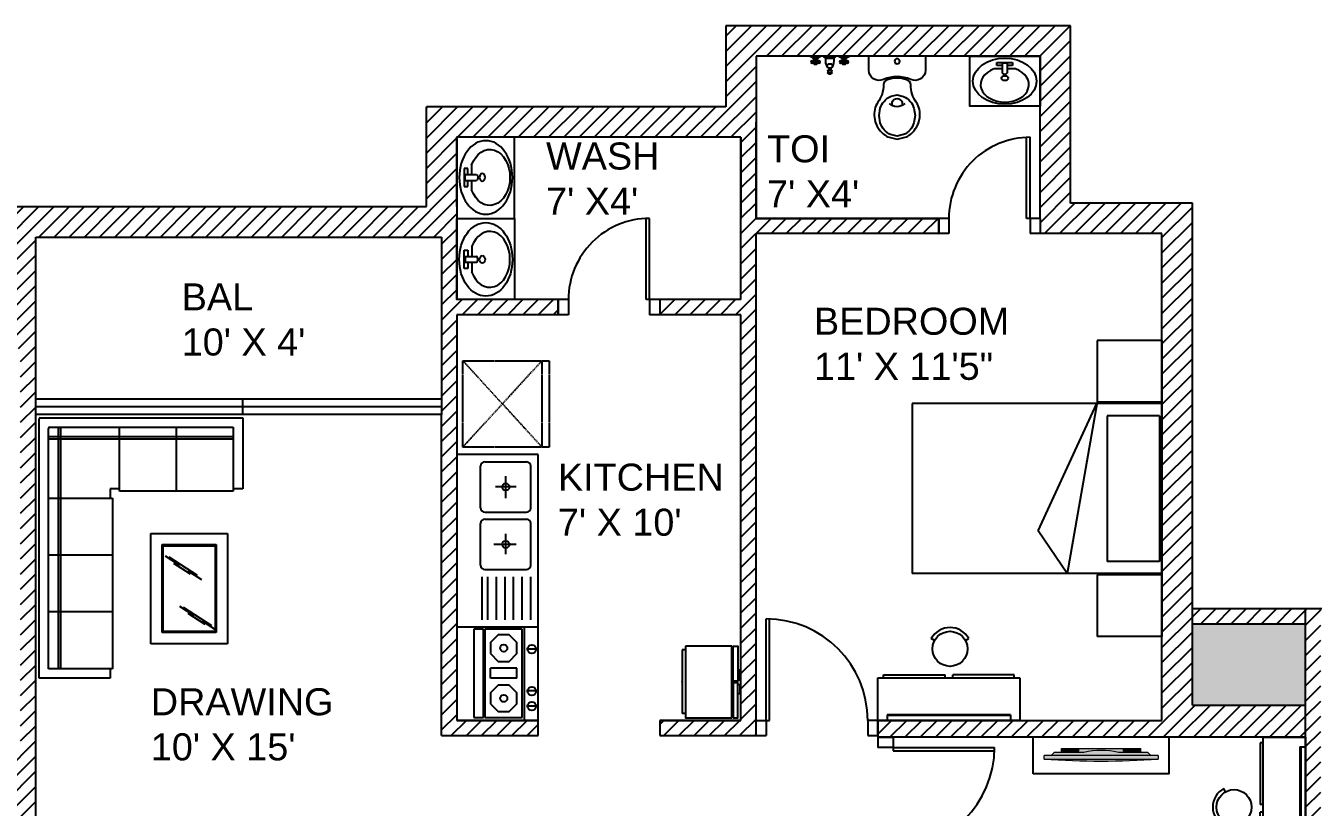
# Model space of a CAD drawing. Header units: inches. Extents: x -13968999 to -13960898, y 3615467 to 3617661.
# Drawn here: x -13963215 to -13962834.3, y 3616568.5 to 3616799.7 of the extents above; entities that cross this region are included whole.
import ezdxf

# ---------------------------------------------------------------- set-up
doc = ezdxf.new("R2010")
doc.units = ezdxf.units.IN
doc.linetypes.add('HIDDEN', pattern=[0.375, 0.25, -0.125])
for name, color, linetype in [('DOOR', 141, 'Continuous'), ('EQUIP', 5, 'Continuous'), ('furniture', 90, 'Continuous'), ('KITCHEN', 4, 'Continuous'), ('STAIRS', 10, 'Continuous'), ('T.V.', 44, 'Continuous'), ('TEXT', 10, 'Continuous'), ('TOILET', 11, 'Continuous'), ('WALL', 141, 'Continuous'), ('WASH BASIN', 246, 'Continuous')]:
    doc.layers.add(name, color=color, linetype=linetype)
doc.layers.add('moveis', color=254, linetype='Continuous', lineweight=5)
doc.layers.add('parede', color=7, linetype='Continuous', lineweight=30)
doc.styles.get("Standard").update_dxf_attribs({"font": 'arial.ttf'})
pattern_1 = [(45, (-1074.5756, 0), (-2.2450640303, 2.2450640303), [])]

# ---------------------------------------------------------------- blocks, each defined once
blk = doc.blocks.new('*U18')
for p, q in [((-11.53, -11.24), (-11.53, 18.76)), ((-10.53, -11.24), (-10.53, 18.74)), ((-14.53, -15.74), (-14.53, -11.24)), ((-14.53, -11.24), (-11.53, -11.24)), ((-11.53, -11.24), (-11.53, -15.74)), ((-11.53, -11.24), (-10.53, -11.24)), ((21.47, -11.24), (18.47, -11.24)), ((18.47, -11.24), (18.47, -15.74)), ((21.47, -15.74), (21.47, -11.24)), ((-14.53, -15.74), (-11.53, -15.74)), ((18.47, -15.74), (21.47, -15.74))]:
    blk.add_line(p, q)
blk.add_arc((-11.53, -11.24), 30, 0, 90)
blk = doc.blocks.new('*U27')
for p, q in [((23, -24), (23, -0.02)), ((24, -24), (24, 0)), ((0, -24), (-3, -24)), ((-3, -24), (-3, -28.5)), ((0, -24), (0, -28.5)), ((24, -24), (23, -24)), ((27, -24), (24, -24)), ((24, -24), (24, -28.5)), ((27, -24), (27, -28.5)), ((0, -28.5), (-3, -28.5)), ((27, -28.5), (24, -28.5))]:
    blk.add_line(p, q)
blk.add_arc((24, -24), 24, 90, 180.0007)
blk = doc.blocks.new('MAT-P08')
for p, q in [((-0.075, 1.211), (-0.075, 0.686)), ((-0.075, 1.211), (2.325, 1.211)), ((0.425, 1.211), (0.425, 0.686)), ((0.435, 1.211), (0.435, -0.814)), ((0.535, 1.191), (0.535, 0.766)), ((0.535, 1.191), (1.715, 1.191)), ((1.715, 1.191), (1.715, 0.766)), ((1.815, 1.211), (1.815, -0.814)), ((1.825, 1.211), (1.825, 0.686)), ((2.325, 1.211), (2.325, 0.686)), ((0.535, 0.766), (1.715, 0.766)), ((-0.075, 0.686), (0.425, 0.686)), ((0.425, 0.686), (1.815, 0.443)), ((1.468, 0.207), (0.435, 0.684)), ((1.825, 0.686), (2.325, 0.686)), ((1.815, 0.443), (1.468, 0.207)), ((0.435, -0.814), (1.815, -0.814))]:
    blk.add_line(p, q)
blk = doc.blocks.new('bero-2')
at = {"layer": 'furniture', "color": 0, "linetype": 'ByBlock'}
for p, q in [((-0.151, 0.845), (-0.186, 0.864)), ((0.175, 0.845), (0.21, 0.864)), ((-0.75, 0.45), (0.75, 0.45)), ((-0.75, 0), (-0.75, 0.45)), ((-0.69, 0.45), (-0.69, 0.48)), ((-0.69, 0.48), (-0.04, 0.48)), ((-0.04, 0.45), (-0.04, 0.48)), ((0.69, 0.48), (0.04, 0.48)), ((0.04, 0.45), (0.04, 0.48)), ((0.69, 0.45), (0.69, 0.48)), ((0.75, 0.45), (0.75, 0)), ((0.75, 0), (-0.75, 0)), ((-0.65, 0.06), (-0.65, 0)), ((0.65, 0.06), (-0.65, 0.06)), ((0.65, 0.05), (-0.65, 0.05)), ((0.65, 0.06), (0.65, 0))]:
    blk.add_line(p, q, dxfattribs=at)
blk.add_circle((0.012, 0.756), 0.185, dxfattribs=at)
blk.add_arc((0.012, 0.756), 0.225, 28.6941, 151.3059, dxfattribs=at)
blk = doc.blocks.new('SOFA 1')
at = {"layer": 'furniture'}
for p, q in [((-13963169.4, 3616343.5), (-13963169.4, 3616658)), ((-13963168, 3616659.4), (-13962922.5, 3616659.4)), ((-13962922.5, 3616659.4), (-13962922.5, 3616573.2)), ((-13963157.9, 3616355), (-13963157.9, 3616646.5)), ((-13963156.5, 3616647.9), (-13962934, 3616647.9)), ((-13963071.8, 3616570.4), (-13963071.8, 3616647.9)), ((-13963002.9, 3616570.4), (-13963002.9, 3616647.9)), ((-13962934, 3616647.9), (-13962934, 3616570.4)), ((-13963157.9, 3616561.8), (-13963080.4, 3616561.8)), ((-13963083.3, 3616573.2), (-13963083.3, 3616561.8)), ((-13963071.8, 3616573.2), (-13963083.3, 3616573.2)), ((-13963080.4, 3616561.8), (-13963080.4, 3616355)), ((-13962934, 3616570.4), (-13963071.8, 3616570.4)), ((-13962922.5, 3616573.2), (-13962934, 3616573.2)), ((-13963033.8, 3616385.3), (-13963033.8, 3616519.2)), ((-13963033.8, 3616519.2), (-13962940.8, 3616519.2)), ((-13962940.8, 3616519.2), (-13962940.8, 3616385.3)), ((-13963020.1, 3616399), (-13963020.1, 3616505.5)), ((-13963020.1, 3616505.5), (-13962954.5, 3616505.5)), ((-13963018.8, 3616400.3), (-13963018.8, 3616504.1)), ((-13963018.8, 3616504.1), (-13962955.9, 3616504.1)), ((-13962955.9, 3616504.1), (-13962955.9, 3616400.3)), ((-13962954.5, 3616505.5), (-13962954.5, 3616399)), ((-13963080.4, 3616492.8), (-13963157.9, 3616492.8)), ((-13962998.7, 3616480.1), (-13963016.3, 3616491.5)), ((-13962977.4, 3616468), (-13963011.8, 3616490.3)), ((-13962985.7, 3616469.6), (-13963006, 3616482.8)), ((-13962972.1, 3616462.8), (-13962988.6, 3616473.5)), ((-13963080.4, 3616423.9), (-13963157.9, 3616423.9)), ((-13962981.2, 3616419.1), (-13962998.8, 3616430.5)), ((-13962959.9, 3616407), (-13962994.2, 3616429.3)), ((-13962968.2, 3616408.6), (-13962988.5, 3616421.8)), ((-13962954.6, 3616401.8), (-13962971.1, 3616412.5)), ((-13962954.5, 3616399), (-13963020.1, 3616399)), ((-13962955.9, 3616400.3), (-13963018.8, 3616400.3)), ((-13962940.8, 3616385.3), (-13963033.8, 3616385.3)), ((-13963083.3, 3616343.5), (-13963169.4, 3616343.5)), ((-13963080.4, 3616355), (-13963157.9, 3616355)), ((-13963083.3, 3616355), (-13963083.3, 3616343.5))]:
    blk.add_line(p, q, dxfattribs=at)
at = {"layer": 'furniture', "color": 8}
for p, q in [((-13963146.4, 3616647.9), (-13963146.4, 3616355)), ((-13963143.6, 3616647.9), (-13963143.6, 3616355)), ((-13962934, 3616636.4), (-13963157.9, 3616636.4)), ((-13962934, 3616633.5), (-13963157.9, 3616633.5))]:
    blk.add_line(p, q, dxfattribs=at)
at = {"layer": 'furniture'}
for centre in [(-13963168, 3616658), (-13963156.5, 3616646.5)]:
    blk.add_arc(centre, 1.37, 90, 180, dxfattribs=at)
blk = doc.blocks.new('A1138DA')
at = {"color": 0}
for p, q in [((0.091, -0.123), (0.091, 0.123)), ((0.091, 0.123), (0.161, 0.123)), ((0.109, 0.04), (0.327, 0.04)), ((0.161, 0.123), (0.161, 0.04)), ((0.161, -0.123), (0.091, -0.123)), ((0.109, -0.04), (0.327, -0.04)), ((0.161, -0.04), (0.161, -0.123))]:
    blk.add_line(p, q, dxfattribs=at)
for points in [[(0.109, 0.04), (0.109, -0.04)], [(0.234, 0.169), (0.234, 0.04)], [(0.234, -0.04), (0.234, -0.169)]]:
    blk.add_lwpolyline(points, dxfattribs=at)
for centre, radius in [((0.5, 0), 0.5), ((0.434, 0), 0.0517)]:
    blk.add_circle(centre, radius, dxfattribs=at)
for centre, radius, start, end in [((0.574, 0), 0.38, 206.4484, 153.5516), ((0.302, 0), 0.047, 301.674, 58.326)]:
    blk.add_arc(centre, radius, start, end, dxfattribs=at)
blk = doc.blocks.new('BASIN')
at = {"layer": 'WASH BASIN'}
for points in [[(0, 0), (60.9, 0), (60.9, 85.6), (0, 85.6)], [(0, 0), (60.9, 0), (60.9, -85.6), (0, -85.6)]]:
    blk.add_lwpolyline(points, close=True, dxfattribs=at)
at = {"layer": 'WASH BASIN', "xscale": -56.10109982360841, "yscale": 77.57189111412524, "zscale": 20.77818511985496, "rotation": 180}
blk.add_blockref('A1138DA', (2.5, 43.2), dxfattribs=at)
at = {"layer": 'WASH BASIN', "xscale": 56.10109982360841, "yscale": 77.57189111412524, "zscale": 20.77818511985496}
blk.add_blockref('A1138DA', (2.5, -43.2), dxfattribs=at)
blk = doc.blocks.new('A$C5C1D47C0')
at = {"layer": 'EQUIP'}
blk.add_lwpolyline([(0, 0), (0.418, 0), (0.418, 0.587), (0, 0.587)], close=True, dxfattribs=at)
at = {"layer": 'EQUIP', "xscale": -0.38475, "yscale": 0.5320000000000001, "zscale": 0.1425, "rotation": 180}
blk.add_blockref('A1138DA', (0.017, 0.296), dxfattribs=at)
blk = doc.blocks.new('WC')
blk.add_line((0.55, 0), (0, 0))
for points in [[(0.354, 0.791, -0.118657), (0.44, 0.727, -0.10025), (0.488, 0.639), (0.495, 0.597, -0.195655), (0.462, 0.45, 0.151462), (0.408, 0.28, -0.356032), (0.368, 0.231, -0.170254), (0.182, 0.231, -0.356032), (0.142, 0.28, 0.151462), (0.088, 0.45, -0.195655), (0.055, 0.597), (0.062, 0.639, -0.10025), (0.11, 0.727, -0.118657), (0.196, 0.791), (0.275, 0.81)], [(0.099, 0.579), (0.111, 0.508, 0.096427), (0.148, 0.441, 0.113835), (0.216, 0.389), (0.276, 0.378), (0.338, 0.392, 0.1129), (0.402, 0.441, 0.096427), (0.439, 0.508), (0.451, 0.579), (0.439, 0.649, 0.096427), (0.402, 0.717, 0.1129), (0.338, 0.765), (0.275, 0.78), (0.212, 0.765, 0.1129), (0.148, 0.717, 0.096427), (0.111, 0.649)]]:
    blk.add_lwpolyline(points, format="xyb", close=True)
blk.add_lwpolyline([(0.55, 0), (0.55, 0.137, 0.542623), (0.409, 0.228, -0.212019), (0.141, 0.228, 0.542623), (0, 0.137), (0, 0)], format="xyb")
blk.add_circle((0.275, 0.05), 0.025)
for centre, radius, start, end in [((0.275, 0.389), 0.105, 44.1885, 135.8115), ((0.275, 0.462), 0.05, 154.6187, 25.3813)]:
    blk.add_arc(centre, radius, start, end)
blk = doc.blocks.new('BATHROOM OBJ')
at = {"layer": 'TOILET'}
for p, q in [((-20.49, -10.91), (-19.33, -10.91)), ((-24.56, -13.96), (-24.85, -13.96)), ((-24.56, -14.25), (-24.85, -14.25)), ((-23.57, -14.98), (-24.68, -14.98)), ((-23.69, -13.96), (-23.4, -13.96)), ((-23.69, -14.25), (-23.4, -14.25)), ((-19.33, -11.49), (-20.49, -11.49)), ((-20.49, -12.36), (-19.33, -12.36)), ((-19.33, -13.52), (-20.49, -13.52)), ((-20.2, -12.36), (-20.2, -11.78)), ((-19.62, -11.78), (-19.62, -12.36)), ((-16.13, -13.96), (-16.43, -13.96)), ((-16.13, -14.25), (-16.43, -14.25)), ((-15.14, -14.98), (-16.25, -14.98)), ((-15.26, -13.96), (-14.97, -13.96)), ((-15.26, -14.25), (-14.97, -14.25)), ((-25.73, -15.85), (-22.53, -15.85)), ((-25.15, -15.56), (-23.1, -15.56)), ((-21.66, -15.85), (-18.17, -15.85)), ((-21.08, -15.27), (-18.75, -15.27)), ((-17.3, -15.85), (-14.1, -15.85)), ((-16.73, -15.56), (-14.67, -15.56))]:
    blk.add_line(p, q, dxfattribs=at)
for points in [[(-20.49, -11.49), (-20.49, -10.91)], [(-20.2, -10.62), (-19.62, -10.62)], [(-19.33, -10.91), (-19.33, -11.49)], [(-19.62, -11.78), (-20.2, -11.78)]]:
    blk.add_lwpolyline(points, dxfattribs=at)
for points in [[(-24.56, -14.69), (-24.56, -13.52), (-23.69, -13.52), (-23.69, -14.69)], [(-16.13, -14.69), (-16.13, -13.52), (-15.26, -13.52), (-15.26, -14.69)]]:
    blk.add_lwpolyline(points, close=True, dxfattribs=at)
for centre in [(-25.14, -14.11), (-24.13, -14.11), (-23.11, -14.11), (-16.72, -14.11), (-15.7, -14.11), (-14.68, -14.11)]:
    blk.add_circle(centre, 0.325, dxfattribs=at)
for centre, radius, start, end in [((-20.21, -10.9), 0.282, 88.2224, 181.7776), ((-19.61, -10.9), 0.282, 358.2224, 91.7776), ((-26.16, -14.25), 1.66, 285.2551, 344.7449), ((-22.09, -14.25), 1.66, 195.2551, 254.7449), ((-16.43, -14.69), 4.69, 150.2551, 187.125), ((-19.17, -12.94), 1.45, 156.3417, 203.6583), ((-20.21, -11.5), 0.282, 178.2224, 271.7776), ((-19.61, -11.5), 0.282, 268.2224, 1.7776), ((-23.4, -14.69), 4.69, 352.875, 29.7449), ((-20.66, -12.94), 1.45, 336.3417, 23.6584), ((-17.73, -14.25), 1.66, 285.2551, 344.7449), ((-13.66, -14.25), 1.66, 195.2551, 254.7449), ((-20.84, -16.09), 0.852, 106.1502, 163.8498), ((-18.99, -16.09), 0.852, 16.1502, 73.8498)]:
    blk.add_arc(centre, radius, start, end, dxfattribs=at)
at = {"layer": 'TOILET', "xscale": 30.34117043062729, "yscale": 30.34117043062729, "zscale": 30.34117043062729}
blk.add_blockref('WC', (-8.34, -15.85), dxfattribs=at)
at = {"layer": 'TOILET', "xscale": 35.37916646338279, "yscale": 35.37916646338279, "zscale": 35.37916646338279, "rotation": 90}
blk.add_blockref('A$C5C1D47C0', (42.31, -15.85), dxfattribs=at)
blk = doc.blocks.new('KITCHEN')
at = {"layer": 'KITCHEN'}
for p, q in [((-55.97, -26.57), (-55.97, 36.25)), ((16.3, -26.57), (16.3, 36.25)), ((149.72, -26.57), (149.72, 36.25)), ((14.76, 23.18), (-53.62, 23.18)), ((-53.62, 23.18), (-53.62, 15.58)), ((14.76, 15.58), (14.76, 23.18)), ((-53.62, 15.58), (14.76, 15.58)), ((14.76, 14.56), (-53.62, 14.56)), ((-53.62, 14.56), (-53.62, -14.21)), ((-23.35, 10.27), (-15.57, 10.27)), ((-23.35, -10.27), (-23.35, 10.27)), ((-15.57, -10.27), (-15.57, 10.27)), ((14.76, -14.21), (14.76, 14.56)), ((21.86, 16.79), (55.21, 16.79)), ((21.86, 12.35), (55.21, 12.35)), ((60.77, 14.57), (60.77, -17.67)), ((64.11, 17.91), (96.35, 17.91)), ((99.69, 14.57), (99.69, -17.67)), ((105.25, 14.57), (105.25, -17.67)), ((108.58, 17.91), (140.83, 17.91)), ((144.16, 14.57), (144.16, -17.67)), ((21.86, 5.68), (55.21, 5.68)), ((80.23, -9.69), (80.23, 7.77)), ((124.7, -9.69), (124.7, 6.47)), ((21.86, -1), (55.21, -1)), ((21.86, -7.67), (55.21, -7.67)), ((72.73, -1.55), (88.48, -1.55)), ((115.99, -1.55), (133.04, -1.55)), ((-55.97, -16.19), (16.3, -16.19)), ((-53.62, -14.21), (14.76, -14.21)), ((-45, -26.15), (-45, -17.54)), ((-33.2, -26.15), (-33.2, -17.54)), ((-23.35, -10.27), (-15.57, -10.27)), ((-0.77, -26.15), (-0.77, -17.54)), ((21.86, -14.34), (55.21, -14.34)), ((-55.97, -26.57), (149.72, -26.57)), ((21.86, -21.01), (55.21, -21.01)), ((64.11, -21.01), (96.35, -21.01)), ((108.58, -21.01), (140.83, -21.01))]:
    blk.add_line(p, q, dxfattribs=at)
at = {"layer": 'KITCHEN', "linetype": 'HIDDEN'}
for p, q in [((155.62, 31.59), (222.33, 31.59)), ((222.33, 31.59), (155.62, -29.56)), ((155.62, 31.59), (222.33, -29.56)), ((155.62, -35.12), (155.62, 31.59)), ((222.33, 31.59), (222.33, -35.12)), ((222.33, -29.56), (155.62, -29.56)), ((222.33, -35.12), (155.62, -35.12))]:
    blk.add_line(p, q, dxfattribs=at)
at = {"layer": 'KITCHEN'}
for points in [[(-43.17, 10.27), (-49.19, 4.25), (-49.19, -4.25), (-43.17, -10.27), (-34.66, -10.27), (-28.64, -4.25), (-28.64, 4.25), (-34.66, 10.27)], [(-4.25, 10.27), (-10.27, 4.25), (-10.27, -4.25), (-4.25, -10.27), (4.25, -10.27), (10.27, -4.25), (10.27, 4.25), (4.25, 10.27)]]:
    blk.add_lwpolyline(points, close=True, dxfattribs=at)
for centre, radius in [((-38.91, 0), 2.78), ((0, 0), 2.78), ((80.23, -1.55), 2.78), ((124.7, -1.55), 2.78), ((-44.93, -21.81), 3.34), ((-33.36, -21.81), 3.34), ((-0.77, -21.81), 3.34)]:
    blk.add_circle(centre, radius, dxfattribs=at)
for centre, start, end in [((64.11, 14.57), 90, 180), ((96.35, 14.57), 0, 90), ((108.58, 14.57), 90, 180), ((140.83, 14.57), 0, 90), ((64.11, -17.67), 180, 270), ((96.35, -17.67), 270, 0), ((108.58, -17.67), 180, 270), ((140.83, -17.67), 270, 0)]:
    blk.add_arc(centre, 3.34, start, end, dxfattribs=at)
blk = doc.blocks.new('FRIDGE')
at = {"layer": 'KITCHEN'}
for p, q in [((-41.3, 63.5), (40.3, 63.5)), ((-41.3, 59.5), (-41.3, 63.5)), ((40.3, 59.5), (40.3, 63.5)), ((-15.1, -10.2), (-15.1, -7.8)), ((-3.1, -10.2), (-15.1, -10.2)), ((-3.1, -7.8), (-3.1, -10.2)), ((3.1, -7.8), (3.1, -10.2)), ((3.1, -10.2), (15.1, -10.2)), ((15.1, -10.2), (15.1, -7.8))]:
    blk.add_line(p, q, dxfattribs=at)
for points in [[(-45.9, 59.5), (45.9, 59.5), (45.9, 0), (-45.9, 0)], [(-45.9, -1.7), (-45.9, -7.8), (-1, -7.8), (-1, -1.7)], [(45.9, -1.7), (45.9, -7.8), (1, -7.8), (1, -1.7)]]:
    blk.add_lwpolyline(points, close=True, dxfattribs=at)
blk.add_point((-0.5, 63.5), dxfattribs=at)
blk = doc.blocks.new('PLASMA 2')
at = {"layer": 'moveis', "lineweight": 5, "ltscale": 0.08}
h = blk.add_hatch(dxfattribs=at)
h.set_pattern_fill('_USER,_O', color=0, scale=0.008, double=1, pattern_type=0)
h.set_pattern_definition([(360, (-4.134502, -6.848382), (2e-18, 0.008), []), (90, (-4.134502, -6.848382), (-0.008, 2e-18), [])])
h.paths.add_polyline_path([(-0.21, -0.097), (-0.362, -0.097), (-0.362, -0.111), (-0.21, -0.111)])
h = blk.add_hatch(dxfattribs=at)
h.set_pattern_fill('_USER,_O', color=0, scale=0.008, double=1, pattern_type=0)
h.set_pattern_definition([(180, (4.134502, -6.848382), (2e-18, 0.008), []), (90, (4.134502, -6.848382), (0.008, -1e-18), [])])
h.paths.add_polyline_path([(0.21, -0.097), (0.362, -0.097), (0.362, -0.111), (0.21, -0.111)])
at = {"layer": 'parede', "ltscale": 0.08}
h = blk.add_hatch(color=252, dxfattribs=at)
h.dxf.hatch_style = 1
h.set_gradient(color1=(131, 136, 145), one_color=1, tint=1, name='CURVED')
h.paths.add_polyline_path([(-0.535, -0.022), (0.535, -0.022, 0.040195)])
h = blk.add_hatch(color=252, dxfattribs=at)
h.dxf.hatch_style = 1
h.set_gradient(color1=(131, 136, 145), color2=(0, 0, 0), one_color=1, name='CURVED')
h.paths.add_polyline_path([(0.535, -0.022), (-0.535, -0.022), (-0.535, -0.055), (0.535, -0.055)])
h = blk.add_hatch(color=252, dxfattribs=at)
h.dxf.hatch_style = 1
h.set_gradient(color1=(131, 136, 145), one_color=1, tint=1, name='CYLINDER')
h.paths.add_polyline_path([(0.467, -0.055), (-0.467, -0.055), (-0.436, -0.088), (-0.164, -0.088, 0.114423), (0.164, -0.088), (0.436, -0.088)])
h = blk.add_hatch(color=252, dxfattribs=at)
h.dxf.hatch_style = 1
h.set_gradient(color1=(131, 136, 145), color2=(0, 0, 0), one_color=1, name='CURVED')
h.paths.add_polyline_path([(0.372, -0.088), (0.164, -0.088, -0.114423), (-0.164, -0.088), (-0.372, -0.088), (-0.372, -0.12), (0.372, -0.12)])
h.paths.add_polyline_path([(-0.21, -0.111), (-0.362, -0.111), (-0.362, -0.097), (-0.21, -0.097)], flags=16)
h.paths.add_polyline_path([(0.21, -0.111), (0.21, -0.097), (0.362, -0.097), (0.362, -0.111)], flags=16)
at = {"layer": 'moveis', "color": 0, "lineweight": 9, "ltscale": 0.08}
for p, q in [((-0.535, -0.022), (-0.535, -0.055)), ((0.535, -0.055), (-0.535, -0.055)), ((-0.467, -0.055), (-0.436, -0.088)), ((-0.436, -0.088), (-0.164, -0.088)), ((-0.372, -0.088), (-0.372, -0.12)), ((-0.372, -0.12), (0.372, -0.12)), ((0.164, -0.088), (0.436, -0.088)), ((0.372, -0.088), (0.372, -0.12)), ((0.467, -0.055), (0.436, -0.088)), ((0.535, -0.055), (0.535, -0.022))]:
    blk.add_line(p, q, dxfattribs=at)
at = {"layer": 'moveis', "color": 0, "lineweight": 5, "ltscale": 0.08}
blk.add_line((-0.535, -0.022), (0.535, -0.022), dxfattribs=at)
for points in [[(-0.362, -0.097), (-0.21, -0.097), (-0.21, -0.111), (-0.362, -0.111)], [(0.362, -0.097), (0.21, -0.097), (0.21, -0.111), (0.362, -0.111)]]:
    blk.add_lwpolyline(points, close=True, dxfattribs=at)
at = {"layer": 'moveis', "color": 0, "lineweight": 9, "ltscale": 0.08}
for centre, radius, start, end in [((0, -6.666), 6.666, 85.3965, 94.6035), ((0, 0.618), 0.724, 256.9449, 283.0551)]:
    blk.add_arc(centre, radius, start, end, dxfattribs=at)
blk = doc.blocks.new('T.V.')
for p, q in [((-13962268.96, 3616388.43), (-13962328.96, 3616388.43)), ((-13962328.96, 3616372.35), (-13962328.96, 3616388.43)), ((-13962268.96, 3616372.35), (-13962268.96, 3616388.43)), ((-13962268.96, 3616372.35), (-13962328.96, 3616372.35))]:
    blk.add_line(p, q)
at = {"layer": 'parede', "xscale": -46.96721271272321, "yscale": 46.96721271272321, "zscale": 46.96721271272321, "rotation": 180}
blk.add_blockref('PLASMA 2', (-13962298.96, 3616377.8), dxfattribs=at)

msp = doc.modelspace()

# ---------------------------------------------------------------- hatches: boundary and pattern name
at = {"true_color": 0xadddf7}
h = msp.add_hatch(dxfattribs=at)
h.set_pattern_fill('ANSI31', color=141)
h.set_pattern_definition(pattern_1)
h.paths.add_polyline_path([(-13963371.55, 3616490.24), (-13963367.05, 3616490.24), (-13963367.05, 3616500.24), (-13963343.68, 3616500.24), (-13963343.68, 3616504.74), (-13963362.55, 3616504.74), (-13963362.55, 3616579.74), (-13963300.8, 3616579.74), (-13963300.8, 3616504.74), (-13963319.68, 3616504.74), (-13963319.68, 3616500.24), (-13963272.93, 3616500.24), (-13963272.93, 3616504.74), (-13963291.8, 3616504.74), (-13963291.8, 3616579.74), (-13963221.05, 3616579.74), (-13963221.05, 3616504.74), (-13963248.93, 3616504.74), (-13963248.93, 3616500.24), (-13963221.05, 3616500.24), (-13963212.05, 3616500.24), (-13963212.05, 3616504.74), (-13963212.05, 3616584.24), (-13963212.05, 3616708.74), (-13963212.05, 3616737.24), (-13963092.05, 3616737.24), (-13963092.05, 3616689.24), (-13963092.05, 3616684.74), (-13963092.05, 3616589.74), (-13963063.55, 3616589.74), (-13963063.55, 3616594.24), (-13963087.55, 3616594.24), (-13963087.55, 3616714.24), (-13963057.55, 3616714.24), (-13963057.55, 3616718.74), (-13963087.55, 3616718.74), (-13963087.55, 3616746.24), (-13963087.55, 3616766.74), (-13963003.55, 3616766.74), (-13963003.55, 3616742.74), (-13963003.55, 3616718.74), (-13963027.55, 3616718.74), (-13963027.55, 3616714.24), (-13963003.55, 3616714.24), (-13963003.55, 3616594.24), (-13963027.55, 3616594.24), (-13963027.55, 3616589.74), (-13962999.05, 3616589.74), (-13962999.05, 3616718.74), (-13962999.05, 3616738.24), (-13962945.05, 3616738.24), (-13962945.05, 3616742.74), (-13962999.05, 3616742.74), (-13962999.05, 3616790.74), (-13962915.05, 3616790.74), (-13962915.05, 3616742.74), (-13962915.05, 3616738.24), (-13962879.05, 3616738.24), (-13962879.05, 3616594.24), (-13962963.05, 3616594.24), (-13962963.05, 3616589.24), (-13962836.55, 3616589.24), (-13962836.55, 3616598.74), (-13962870.05, 3616598.74), (-13962870.05, 3616747.24), (-13962906.05, 3616747.24), (-13962906.05, 3616799.74), (-13963008.05, 3616799.74), (-13963008.05, 3616775.74), (-13963096.55, 3616775.74), (-13963096.55, 3616746.24), (-13963221.05, 3616746.24), (-13963221.05, 3616713.24), (-13963253.55, 3616713.24), (-13963253.55, 3616704.24), (-13963216.55, 3616704.24), (-13963216.55, 3616584.24), (-13963371.55, 3616584.24)])
h = msp.add_hatch(dxfattribs=at)
h.set_pattern_fill('ANSI31', color=141)
h.set_pattern_definition(pattern_1)
h.paths.add_polyline_path([(-13962671.55, 3616409.24), (-13962725.55, 3616409.24), (-13962725.55, 3616447.74), (-13962725.55, 3616501.24), (-13962605.55, 3616501.24), (-13962605.55, 3616477.24), (-13962601.05, 3616477.24), (-13962601.05, 3616501.24), (-13962544.05, 3616501.24), (-13962539.55, 3616501.24), (-13962393.55, 3616501.24), (-13962393.55, 3616505.74), (-13962539.55, 3616505.74), (-13962601.05, 3616505.74), (-13962707.55, 3616505.74), (-13962707.55, 3616529.24), (-13962712.05, 3616529.24), (-13962712.05, 3616505.74), (-13962725.55, 3616505.74), (-13962730.05, 3616505.74), (-13962730.05, 3616501.24), (-13962730.05, 3616452.24), (-13962832.05, 3616452.24), (-13962832.05, 3616501.24), (-13962760.05, 3616501.24), (-13962760.05, 3616505.74), (-13962832.05, 3616505.74), (-13962832.05, 3616627.24), (-13962836.55, 3616627.24), (-13962836.55, 3616452.24), (-13962844.05, 3616452.24), (-13962968.55, 3616452.24), (-13962968.55, 3616500.24), (-13962958.55, 3616500.24), (-13962958.55, 3616553.24), (-13962963.05, 3616553.24), (-13962963.05, 3616504.74), (-13962973.05, 3616504.74), (-13962973.05, 3616500.24), (-13962973.05, 3616452.24), (-13963057.05, 3616452.24), (-13963057.05, 3616447.74), (-13962973.05, 3616447.74), (-13962973.05, 3616399.74), (-13962973.05, 3616395.24), (-13962968.55, 3616395.24), (-13962968.55, 3616447.74), (-13962848.55, 3616447.74), (-13962848.55, 3616413.74), (-13962844.05, 3616413.74), (-13962844.05, 3616447.74), (-13962796.05, 3616447.74), (-13962796.05, 3616359.74), (-13962844.05, 3616359.74), (-13962844.05, 3616383.74), (-13962848.55, 3616383.74), (-13962848.55, 3616359.74), (-13962916.55, 3616359.74), (-13962916.55, 3616354.74), (-13962725.55, 3616354.74), (-13962725.55, 3616404.74), (-13962671.55, 3616404.74)])
h.paths.add_polyline_path([(-13962730.05, 3616404.74), (-13962730.05, 3616359.74), (-13962791.55, 3616359.74), (-13962791.55, 3616447.74), (-13962730.05, 3616447.74)], flags=16)
h = msp.add_hatch(dxfattribs=at)
h.set_pattern_fill('ANSI31', color=141)
h.set_pattern_definition(pattern_1)
h.paths.add_polyline_path([(-13962836.55, 3616627.24), (-13962870.05, 3616627.24), (-13962870.05, 3616622.74), (-13962836.55, 3616622.74)])
at = {"true_color": 0x139b48}
h = msp.add_hatch(color=114, dxfattribs=at)
h.dxf.hatch_style = 1
h.paths.add_polyline_path([(-13962870.05, 3616622.74), (-13962870.05, 3616598.74), (-13962836.55, 3616598.74), (-13962836.55, 3616622.74)])

# ---------------------------------------------------------------- linework, layer by layer
at = {"layer": 'WALL', "color": 141, "true_color": 0xadddf7}
for p, q in [((-13962906.05, 3616799.74), (-13963008.05, 3616799.74)), ((-13963008.05, 3616799.74), (-13963008.05, 3616775.74)), ((-13962906.05, 3616747.24), (-13962906.05, 3616799.74)), ((-13962915.05, 3616790.74), (-13962999.05, 3616790.74)), ((-13962999.05, 3616790.74), (-13962999.05, 3616742.74)), ((-13962915.05, 3616742.74), (-13962915.05, 3616790.74)), ((-13963008.05, 3616775.74), (-13963096.55, 3616775.74)), ((-13963096.55, 3616746.24), (-13963096.55, 3616775.74)), ((-13962999.05, 3616742.74), (-13962999.05, 3616771.24)), ((-13963003.55, 3616766.74), (-13963087.55, 3616766.74)), ((-13963087.55, 3616746.24), (-13963087.55, 3616766.74)), ((-13963003.55, 3616718.74), (-13963003.55, 3616766.74)), ((-13963003.55, 3616766.74), (-13963003.55, 3616742.74)), ((-13962870.05, 3616747.24), (-13962906.05, 3616747.24)), ((-13962870.05, 3616598.74), (-13962870.05, 3616747.24)), ((-13963221.05, 3616746.24), (-13963096.55, 3616746.24)), ((-13963087.55, 3616746.24), (-13963087.55, 3616718.74)), ((-13962999.05, 3616742.74), (-13962945.05, 3616742.74)), ((-13962945.05, 3616742.74), (-13962999.05, 3616742.74)), ((-13962945.05, 3616738.24), (-13962945.05, 3616742.74)), ((-13962915.05, 3616742.74), (-13962915.05, 3616738.24)), ((-13963212.05, 3616689.24), (-13963212.05, 3616737.24)), ((-13963212.05, 3616737.24), (-13963092.05, 3616737.24)), ((-13963092.05, 3616737.24), (-13963092.05, 3616689.24)), ((-13962999.05, 3616718.74), (-13962999.05, 3616738.24)), ((-13962945.05, 3616738.24), (-13962999.05, 3616738.24)), ((-13962879.05, 3616738.24), (-13962915.05, 3616738.24)), ((-13962879.05, 3616594.24), (-13962879.05, 3616738.24)), ((-13963057.55, 3616718.74), (-13963087.55, 3616718.74)), ((-13963057.55, 3616714.24), (-13963057.55, 3616718.74)), ((-13963003.55, 3616718.74), (-13963027.55, 3616718.74)), ((-13963003.55, 3616718.74), (-13963027.55, 3616718.74)), ((-13963027.55, 3616718.74), (-13963027.55, 3616714.24)), ((-13962999.05, 3616589.74), (-13962999.05, 3616718.74)), ((-13963057.55, 3616714.24), (-13963087.55, 3616714.24)), ((-13963087.55, 3616714.24), (-13963087.55, 3616594.24)), ((-13963003.55, 3616714.24), (-13963027.55, 3616714.24)), ((-13963003.55, 3616594.24), (-13963003.55, 3616714.24)), ((-13963212.05, 3616584.24), (-13963212.05, 3616708.74)), ((-13963092.05, 3616689.24), (-13963212.05, 3616689.24)), ((-13963092.05, 3616686.99), (-13963212.05, 3616686.99)), ((-13963150.87, 3616684.74), (-13963150.87, 3616689.24)), ((-13963092.05, 3616689.24), (-13963092.05, 3616684.74)), ((-13963092.05, 3616684.74), (-13963212.05, 3616684.74)), ((-13963092.05, 3616589.74), (-13963092.05, 3616684.74)), ((-13962797.55, 3616627.24), (-13962870.05, 3616627.24)), ((-13962836.55, 3616452.24), (-13962836.55, 3616627.24)), ((-13962836.55, 3616622.74), (-13962870.05, 3616622.74)), ((-13962870.05, 3616598.74), (-13962836.55, 3616598.74)), ((-13963087.55, 3616594.24), (-13963063.55, 3616594.24)), ((-13963063.55, 3616589.74), (-13963063.55, 3616594.24)), ((-13963003.55, 3616594.24), (-13963027.55, 3616594.24)), ((-13963027.55, 3616594.24), (-13963027.55, 3616589.74)), ((-13963027.55, 3616594.24), (-13963003.55, 3616594.24)), ((-13962963.05, 3616594.24), (-13962879.05, 3616594.24)), ((-13962963.05, 3616594.24), (-13962963.05, 3616589.24)), ((-13963092.05, 3616589.74), (-13963063.55, 3616589.74)), ((-13963027.55, 3616589.74), (-13962999.05, 3616589.74)), ((-13962836.55, 3616589.24), (-13962963.05, 3616589.24)), ((-13963212.05, 3616504.74), (-13963212.05, 3616584.24))]:
    msp.add_line(p, q, dxfattribs=at)

# ---------------------------------------------------------------- block references
at = {"layer": 'DOOR', "color": 141, "true_color": 0xadddf7}
for name, p in [('*U27', (-13962942.05, 3616766.74)), ('*U27', (-13963054.55, 3616742.74)), ('*U18', (-13962984.52, 3616605.48))]:
    msp.add_blockref(name, p, dxfattribs=at)
at = {"layer": 'DOOR', "color": 141, "true_color": 0xadddf7, "rotation": 270}
msp.add_blockref('*U18', (-13962947.31, 3616574.71), dxfattribs=at)
at = {"layer": 'furniture', "color": 141, "true_color": 0xadddf7, "xscale": 28.00000000255396, "yscale": 28.00000000255396, "zscale": 28.00000000255396}
msp.add_blockref('bero-2', (-13962942.05, 3616594.24), dxfattribs=at)
at = {"layer": 'furniture', "color": 141, "true_color": 0xadddf7, "xscale": 28.00000000255396, "yscale": 28.00000000255396, "zscale": 28.00000000255396, "rotation": 90.00000000000001}
msp.add_blockref('bero-2', (-13962836.55, 3616568.24), dxfattribs=at)
at = {"layer": 'KITCHEN', "color": 141, "true_color": 0xadddf7}
for name, p, xscale, yscale, zscale, rotation in [('KITCHEN', (-13963073.69, 3616615.63), 0.3822490844132286, 0.3822490844132286, 0.3822490844132286, 90.00000000000001), ('FRIDGE', (-13963006.23, 3616605.57), -0.2311085672369792, 0.2311085672369792, 0.2311085672369792, 90)]:
    msp.add_blockref(name, p, dxfattribs=dict(at, xscale=xscale, yscale=yscale, zscale=zscale, rotation=rotation))
at = {"layer": 'STAIRS', "color": 141, "true_color": 0xadddf7, "xscale": 0.2438142272060984, "yscale": 0.2438142272060984, "zscale": 0.2438142272060984}
msp.add_blockref('SOFA 1', (-10558791.72, 2734890.74), dxfattribs=at)
at = {"layer": 'T.V.', "color": 141, "true_color": 0xadddf7, "xscale": 0.6714276214440663, "yscale": 0.6714276214440663, "zscale": 0.6714276214440663}
msp.add_blockref('T.V.', (-4588223.85, 1188446.15), dxfattribs=at)
at = {"layer": 'TOILET', "color": 141, "true_color": 0xadddf7, "xscale": -1, "rotation": 180}
msp.add_blockref('BATHROOM OBJ', (-13962957.36, 3616774.89), dxfattribs=at)
at = {"layer": 'TOILET', "color": 141, "true_color": 0xadddf7, "xscale": 36.47116831024228, "yscale": 36.47116831024228, "zscale": 36.47116831024228, "rotation": 270}
msp.add_blockref('MAT-P08', (-13962923.2, 3616703.84), dxfattribs=at)
at = {"layer": 'WASH BASIN', "color": 141, "true_color": 0xadddf7, "xscale": 0.2805108573824266, "yscale": 0.2805108573824266, "zscale": 0.2805108573824266}
msp.add_blockref('BASIN', (-13963087.55, 3616742.74), dxfattribs=at)

# ---------------------------------------------------------------- texts
at = {"layer": 'TEXT', "color": 240, "true_color": 0xed1f24, "char_height": 8, "attachment_point": 1}
for s, width, insert in [("TOI\\P7' X4'", 41.8671, (-13962995.82, 3616767.33)), ("WASH\\P7' X4'", 41.8671, (-13963061.17, 3616765.2)), ("BAL\\P10' X 4'", 41.8671, (-13963168.91, 3616723.52)), ('BEDROOM\\P11\' X 11\'5"', 64.8067, (-13962981.94, 3616716.32)), ("KITCHEN\\P7' X 10'", 41.8671, (-13963057.67, 3616670.2))]:
    msp.add_mtext_dynamic_manual_height_columns(s, width=width, gutter_width=12.5, heights=[0], dxfattribs=dict(at, insert=insert))
at = {"layer": 'TEXT', "color": 141, "true_color": 0xadddf7, "insert": (-13963178.05, 3616603.75), "char_height": 8, "attachment_point": 1}
msp.add_mtext_dynamic_manual_height_columns("DRAWING \\P10' X 15'", width=41.8671, gutter_width=12.5, heights=[0], dxfattribs=at)

doc.saveas('drawing.dxf')
